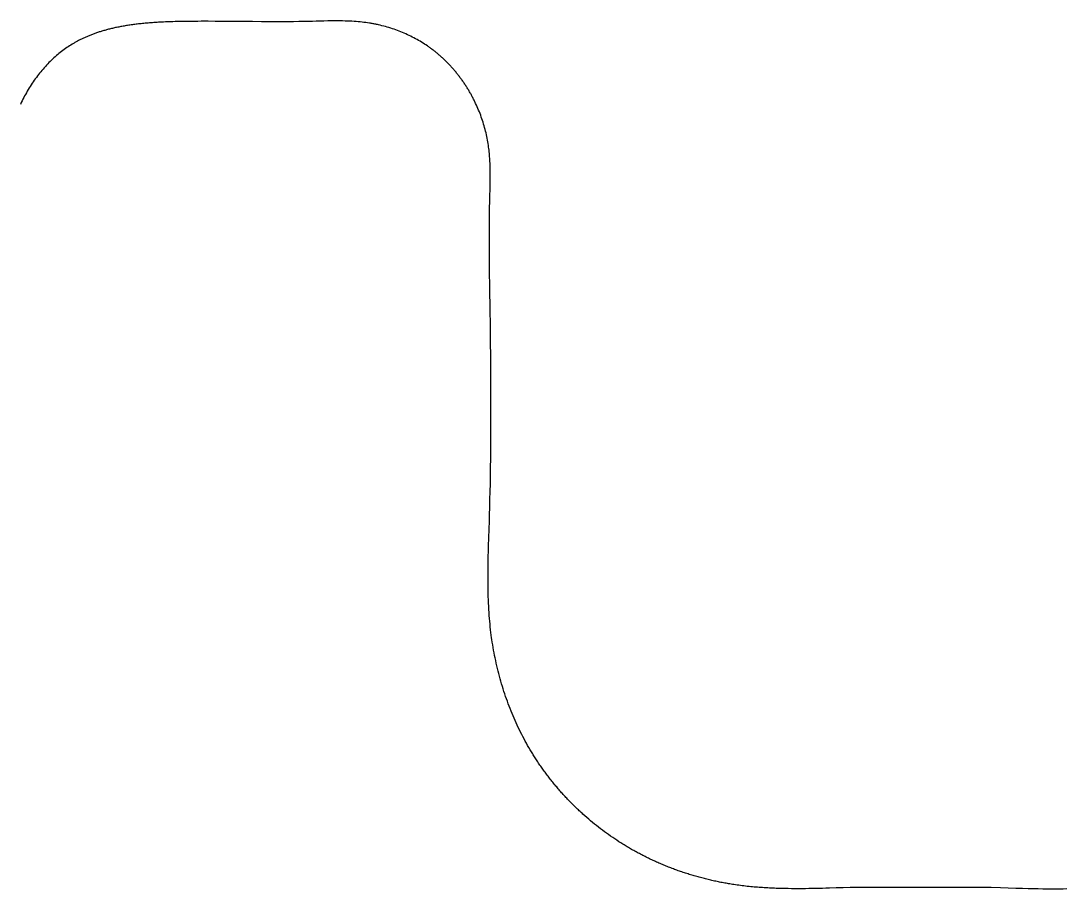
# Model space of a CAD drawing. Header units: millimetres. Extents: x -9 to 276, y -90 to 14.
# Drawn here: x 253.65 to 257.33, y 10.938 to 13.996 of the extents above; entities that cross this region are included whole.
import ezdxf

# ---------------------------------------------------------------- set-up
doc = ezdxf.new("R2010")
doc.units = ezdxf.units.MM
doc.layers.add('BLACK', color=7, linetype='CONTINUOUS')

msp = doc.modelspace()

# ---------------------------------------------------------------- linework, layer by layer
at = {"layer": 'BLACK', "linetype": 'Continuous'}
for p, q in [((254.069004, 13.985315), (254.064409, 13.984805)), ((254.073605, 13.985806), (254.069004, 13.985315)), ((254.078326, 13.986288), (254.073605, 13.985806)), ((254.083055, 13.98675), (254.078326, 13.986288)), ((254.087915, 13.987205), (254.083055, 13.98675)), ((254.092782, 13.987639), (254.087915, 13.987205)), ((254.097794, 13.988065), (254.092782, 13.987639)), ((254.102812, 13.988471), (254.097794, 13.988065)), ((254.10799, 13.988869), (254.102812, 13.988471)), ((254.113175, 13.989247), (254.10799, 13.988869)), ((254.11854, 13.989617), (254.113175, 13.989247)), ((254.12391, 13.989967), (254.11854, 13.989617)), ((254.129485, 13.990308), (254.12391, 13.989967)), ((254.135065, 13.990629), (254.129485, 13.990308)), ((254.140881, 13.990943), (254.135065, 13.990629)), ((254.146702, 13.991236), (254.140881, 13.990943)), ((254.152801, 13.991521), (254.146702, 13.991236)), ((254.158903, 13.991786), (254.152801, 13.991521)), ((254.165343, 13.992043), (254.158903, 13.991786)), ((254.171784, 13.99228), (254.165343, 13.992043)), ((254.178648, 13.99251), (254.171784, 13.99228)), ((254.185513, 13.992718), (254.178648, 13.99251)), ((254.192937, 13.992922), (254.185513, 13.992718)), ((254.20036, 13.993103), (254.192937, 13.992922)), ((254.20859, 13.993281), (254.20036, 13.993103)), ((254.216814, 13.993436), (254.20859, 13.993281)), ((254.226416, 13.993593), (254.216814, 13.993436)), ((254.236007, 13.993725), (254.226416, 13.993593)), ((254.248364, 13.993866), (254.236007, 13.993725)), ((254.2607, 13.993975), (254.248364, 13.993866)), ((254.273015, 13.994055), (254.2607, 13.993975)), ((254.285311, 13.994107), (254.273015, 13.994055)), ((254.297588, 13.994135), (254.285311, 13.994107)), ((254.309847, 13.994139), (254.297588, 13.994135)), ((254.334316, 13.994086), (254.309847, 13.994139)), ((254.358726, 13.993967), (254.334316, 13.994086)), ((254.383086, 13.993798), (254.358726, 13.993967)), ((254.407402, 13.993594), (254.383086, 13.993798)), ((254.431683, 13.993375), (254.407402, 13.993594)), ((254.465428, 13.993073), (254.431683, 13.993375)), ((254.497427, 13.992829), (254.465428, 13.993073)), ((254.524373, 13.992683), (254.497427, 13.992829)), ((254.548396, 13.992621), (254.524373, 13.992683)), ((254.570449, 13.992633), (254.548396, 13.992621)), ((254.591054, 13.992716), (254.570449, 13.992633)), ((254.610536, 13.992869), (254.591054, 13.992716)), ((254.629114, 13.993088), (254.610536, 13.992869)), ((254.646943, 13.993374), (254.629114, 13.993088)), ((254.66414, 13.993725), (254.646943, 13.993374)), ((254.677183, 13.99404), (254.66414, 13.993725)), ((254.690238, 13.994379), (254.677183, 13.99404)), ((254.700492, 13.994646), (254.690238, 13.994379)), ((254.717415, 13.995057), (254.700492, 13.994646)), ((254.731201, 13.995335), (254.717415, 13.995057)), ((254.74331, 13.995514), (254.731201, 13.995335)), ((254.754323, 13.995608), (254.74331, 13.995514)), ((254.764543, 13.995624), (254.754323, 13.995608)), ((254.774152, 13.995566), (254.764543, 13.995624)), ((254.783269, 13.995437), (254.774152, 13.995566)), ((254.791979, 13.995239), (254.783269, 13.995437)), ((254.800341, 13.994974), (254.791979, 13.995239)), ((254.808404, 13.994643), (254.800341, 13.994974)), ((254.816204, 13.994246), (254.808404, 13.994643)), ((254.823771, 13.993785), (254.816204, 13.994246)), ((254.831128, 13.993259), (254.823771, 13.993785)), ((254.838296, 13.99267), (254.831128, 13.993259)), ((254.845292, 13.992017), (254.838296, 13.99267)), ((254.85213, 13.991301), (254.845292, 13.992017)), ((254.858822, 13.990523), (254.85213, 13.991301)), ((254.865381, 13.989682), (254.858822, 13.990523)), ((254.871815, 13.988778), (254.865381, 13.989682)), ((254.878132, 13.987812), (254.871815, 13.988778)), ((254.878144, 13.98781), (254.878132, 13.987812)), ((254.881301, 13.987297), (254.878144, 13.98781)), ((254.884456, 13.986764), (254.881301, 13.987297)), ((254.887611, 13.986211), (254.884456, 13.986764)), ((254.890762, 13.985638), (254.887611, 13.986211)), ((254.893912, 13.985045), (254.890762, 13.985638)), ((253.904647, 13.94917), (253.901703, 13.948068)), ((253.907629, 13.950263), (253.904647, 13.94917)), ((253.910619, 13.951339), (253.907629, 13.950263)), ((253.91365, 13.952407), (253.910619, 13.951339)), ((253.916689, 13.953457), (253.91365, 13.952407)), ((253.919769, 13.9545), (253.916689, 13.953457)), ((253.922857, 13.955524), (253.919769, 13.9545)), ((253.925988, 13.956541), (253.922857, 13.955524)), ((253.929128, 13.957539), (253.925988, 13.956541)), ((253.932312, 13.95853), (253.929128, 13.957539)), ((253.935505, 13.959503), (253.932312, 13.95853)), ((253.938742, 13.960468), (253.935505, 13.959503)), ((253.941989, 13.961415), (253.938742, 13.960468)), ((253.945283, 13.962354), (253.941989, 13.961415)), ((253.948586, 13.963274), (253.945283, 13.962354)), ((253.951938, 13.964188), (253.948586, 13.963274)), ((253.955299, 13.965082), (253.951938, 13.964188)), ((253.95871, 13.965969), (253.955299, 13.965082)), ((253.962131, 13.966838), (253.95871, 13.965969)), ((253.965605, 13.967698), (253.962131, 13.966838)), ((253.969087, 13.968541), (253.965605, 13.967698)), ((253.972625, 13.969375), (253.969087, 13.968541)), ((253.976172, 13.970191), (253.972625, 13.969375)), ((253.979777, 13.970999), (253.976172, 13.970191)), ((253.983391, 13.971788), (253.979777, 13.970999)), ((253.987065, 13.97257), (253.983391, 13.971788)), ((253.990748, 13.973333), (253.987065, 13.97257)), ((253.994495, 13.974088), (253.990748, 13.973333)), ((253.99825, 13.974824), (253.994495, 13.974088)), ((254.002073, 13.975552), (253.99825, 13.974824)), ((254.005904, 13.976262), (254.002073, 13.975552)), ((254.009806, 13.976963), (254.005904, 13.976262)), ((254.013716, 13.977646), (254.009806, 13.976963)), ((254.0177, 13.97832), (254.013716, 13.977646)), ((254.021693, 13.978975), (254.0177, 13.97832)), ((254.025765, 13.979623), (254.021693, 13.978975)), ((254.029845, 13.980251), (254.025765, 13.979623)), ((254.03401, 13.980871), (254.029845, 13.980251)), ((254.038182, 13.981472), (254.03401, 13.980871)), ((254.042443, 13.982065), (254.038182, 13.981472)), ((254.046713, 13.982638), (254.042443, 13.982065)), ((254.051078, 13.983204), (254.046713, 13.982638)), ((254.055451, 13.98375), (254.051078, 13.983204)), ((254.059926, 13.984287), (254.055451, 13.98375)), ((254.064409, 13.984805), (254.059926, 13.984287)), ((254.897059, 13.984432), (254.893912, 13.985045)), ((254.900204, 13.983799), (254.897059, 13.984432)), ((254.903346, 13.983147), (254.900204, 13.983799)), ((254.906484, 13.982475), (254.903346, 13.983147)), ((254.909619, 13.981783), (254.906484, 13.982475)), ((254.915877, 13.98034), (254.909619, 13.981783)), ((254.922117, 13.978819), (254.915877, 13.98034)), ((254.928339, 13.97722), (254.922117, 13.978819)), ((254.934539, 13.975545), (254.928339, 13.97722)), ((254.940716, 13.973793), (254.934539, 13.975545)), ((254.946867, 13.971965), (254.940716, 13.973793)), ((254.952991, 13.970061), (254.946867, 13.971965)), ((254.959085, 13.968084), (254.952991, 13.970061)), ((254.965149, 13.966032), (254.959085, 13.968084)), ((254.971179, 13.963908), (254.965149, 13.966032)), ((254.977174, 13.961711), (254.971179, 13.963908)), ((254.983132, 13.959442), (254.977174, 13.961711)), ((254.989051, 13.957103), (254.983132, 13.959442)), ((254.99493, 13.954694), (254.989051, 13.957103)), ((255.000767, 13.952217), (254.99493, 13.954694)), ((255.00656, 13.949671), (255.000767, 13.952217)), ((255.012308, 13.947058), (255.00656, 13.949671)), ((253.829907, 13.913388), (253.82547, 13.910655)), ((253.832325, 13.914844), (253.829907, 13.913388)), ((253.834753, 13.916282), (253.832325, 13.914844)), ((253.837206, 13.917711), (253.834753, 13.916282)), ((253.839668, 13.919123), (253.837206, 13.917711)), ((253.842156, 13.920526), (253.839668, 13.919123)), ((253.844654, 13.921911), (253.842156, 13.920526)), ((253.847178, 13.923288), (253.844654, 13.921911)), ((253.849712, 13.924647), (253.847178, 13.923288)), ((253.852273, 13.925998), (253.849712, 13.924647)), ((253.854844, 13.927332), (253.852273, 13.925998)), ((253.857443, 13.928657), (253.854844, 13.927332)), ((253.860051, 13.929964), (253.857443, 13.928657)), ((253.862689, 13.931263), (253.860051, 13.929964)), ((253.865336, 13.932545), (253.862689, 13.931263)), ((253.868013, 13.933818), (253.865336, 13.932545)), ((253.870699, 13.935074), (253.868013, 13.933818)), ((253.873417, 13.936322), (253.870699, 13.935074)), ((253.876143, 13.937552), (253.873417, 13.936322)), ((253.878902, 13.938774), (253.876143, 13.937552)), ((253.88167, 13.939978), (253.878902, 13.938774)), ((253.884471, 13.941174), (253.88167, 13.939978)), ((253.887282, 13.942353), (253.884471, 13.941174)), ((253.890126, 13.943524), (253.887282, 13.942353)), ((253.89298, 13.944676), (253.890126, 13.943524)), ((253.895869, 13.945822), (253.89298, 13.944676)), ((253.898768, 13.946949), (253.895869, 13.945822)), ((253.901703, 13.948068), (253.898768, 13.946949)), ((255.018008, 13.944378), (255.012308, 13.947058)), ((255.023661, 13.941634), (255.018008, 13.944378)), ((255.029263, 13.938825), (255.023661, 13.941634)), ((255.034814, 13.935952), (255.029263, 13.938825)), ((255.040312, 13.933017), (255.034814, 13.935952)), ((255.045757, 13.930021), (255.040312, 13.933017)), ((255.051146, 13.926964), (255.045757, 13.930021)), ((255.056478, 13.923848), (255.051146, 13.926964)), ((255.061753, 13.920673), (255.056478, 13.923848)), ((255.066969, 13.917441), (255.061753, 13.920673)), ((255.072125, 13.914152), (255.066969, 13.917441)), ((255.07722, 13.910807), (255.072125, 13.914152)), ((253.779311, 13.877023), (253.774834, 13.873214)), ((253.783815, 13.880752), (253.779311, 13.877023)), ((253.788348, 13.8844), (253.783815, 13.880752)), ((253.792906, 13.887967), (253.788348, 13.8844)), ((253.79749, 13.891453), (253.792906, 13.887967)), ((253.802098, 13.894858), (253.79749, 13.891453)), ((253.806729, 13.898181), (253.802098, 13.894858)), ((253.811383, 13.901422), (253.806729, 13.898181)), ((253.816058, 13.904582), (253.811383, 13.901422)), ((253.820754, 13.907659), (253.816058, 13.904582)), ((253.82547, 13.910655), (253.820754, 13.907659)), ((255.082232, 13.907422), (255.07722, 13.910807)), ((255.084752, 13.905685), (255.082232, 13.907422)), ((255.087259, 13.903931), (255.084752, 13.905685)), ((255.089761, 13.902157), (255.087259, 13.903931)), ((255.092251, 13.900367), (255.089761, 13.902157)), ((255.094734, 13.898557), (255.092251, 13.900367)), ((255.097206, 13.89673), (255.094734, 13.898557)), ((255.099671, 13.894884), (255.097206, 13.89673)), ((255.102124, 13.893021), (255.099671, 13.894884)), ((255.10457, 13.891139), (255.102124, 13.893021)), ((255.107004, 13.88924), (255.10457, 13.891139)), ((255.109431, 13.887322), (255.107004, 13.88924)), ((255.111846, 13.885388), (255.109431, 13.887322)), ((255.114253, 13.883433), (255.111846, 13.885388)), ((255.116647, 13.881464), (255.114253, 13.883433)), ((255.119034, 13.879474), (255.116647, 13.881464)), ((255.121409, 13.87747), (255.119034, 13.879474)), ((255.123775, 13.875445), (255.121409, 13.87747)), ((255.126128, 13.873406), (255.123775, 13.875445)), ((253.740178, 13.839909), (253.736009, 13.8354)), ((253.744387, 13.844342), (253.740178, 13.839909)), ((253.748633, 13.848699), (253.744387, 13.844342)), ((253.752916, 13.85298), (253.748633, 13.848699)), ((253.757234, 13.857184), (253.752916, 13.85298)), ((253.761586, 13.86131), (253.757234, 13.857184)), ((253.765971, 13.865357), (253.761586, 13.86131)), ((253.770387, 13.869325), (253.765971, 13.865357)), ((253.774834, 13.873214), (253.770387, 13.869325)), ((255.128474, 13.871346), (255.126128, 13.873406)), ((255.130806, 13.869272), (255.128474, 13.871346)), ((255.133129, 13.867178), (255.130806, 13.869272)), ((255.13544, 13.865069), (255.133129, 13.867178)), ((255.137741, 13.862941), (255.13544, 13.865069)), ((255.14003, 13.860799), (255.137741, 13.862941)), ((255.142309, 13.858637), (255.14003, 13.860799)), ((255.144574, 13.85646), (255.142309, 13.858637)), ((255.146831, 13.854265), (255.144574, 13.85646)), ((255.149073, 13.852055), (255.146831, 13.854265)), ((255.151306, 13.849826), (255.149073, 13.852055)), ((255.153525, 13.847583), (255.151306, 13.849826)), ((255.155734, 13.845322), (255.153525, 13.847583)), ((255.157928, 13.843046), (255.155734, 13.845322)), ((255.160113, 13.840752), (255.157928, 13.843046)), ((255.162283, 13.838444), (255.160113, 13.840752)), ((255.164443, 13.836118), (255.162283, 13.838444)), ((253.70802, 13.801817), (253.704209, 13.796742)), ((253.711881, 13.806824), (253.70802, 13.801817)), ((253.71579, 13.811763), (253.711881, 13.806824)), ((253.719745, 13.816634), (253.71579, 13.811763)), ((253.723746, 13.821433), (253.719745, 13.816634)), ((253.727791, 13.826162), (253.723746, 13.821433)), ((253.731879, 13.830818), (253.727791, 13.826162)), ((253.736009, 13.8354), (253.731879, 13.830818)), ((255.166588, 13.833778), (255.164443, 13.836118)), ((255.168722, 13.831421), (255.166588, 13.833778)), ((255.170842, 13.829049), (255.168722, 13.831421)), ((255.17295, 13.82666), (255.170842, 13.829049)), ((255.175044, 13.824258), (255.17295, 13.82666)), ((255.177126, 13.821838), (255.175044, 13.824258)), ((255.179193, 13.819405), (255.177126, 13.821838)), ((255.181248, 13.816955), (255.179193, 13.819405)), ((255.183289, 13.814492), (255.181248, 13.816955)), ((255.185317, 13.812012), (255.183289, 13.814492)), ((255.187329, 13.809519), (255.185317, 13.812012)), ((255.189329, 13.80701), (255.187329, 13.809519)), ((255.191314, 13.804488), (255.189329, 13.80701)), ((255.193286, 13.80195), (255.191314, 13.804488)), ((255.195242, 13.799399), (255.193286, 13.80195)), ((253.682454, 13.76497), (253.679026, 13.759467)), ((253.68594, 13.770416), (253.682454, 13.76497)), ((253.689485, 13.775804), (253.68594, 13.770416)), ((253.693085, 13.781132), (253.689485, 13.775804)), ((253.69674, 13.786399), (253.693085, 13.781132)), ((253.700448, 13.791603), (253.69674, 13.786399)), ((253.704209, 13.796742), (253.700448, 13.791603)), ((255.197185, 13.796833), (255.195242, 13.799399)), ((255.199113, 13.794254), (255.197185, 13.796833)), ((255.201027, 13.79166), (255.199113, 13.794254)), ((255.202925, 13.789053), (255.201027, 13.79166)), ((255.204809, 13.786432), (255.202925, 13.789053)), ((255.206677, 13.783798), (255.204809, 13.786432)), ((255.208531, 13.78115), (255.206677, 13.783798)), ((255.210369, 13.77849), (255.208531, 13.78115)), ((255.212192, 13.775816), (255.210369, 13.77849)), ((255.213999, 13.77313), (255.212192, 13.775816)), ((255.215791, 13.77043), (255.213999, 13.77313)), ((255.217567, 13.767719), (255.215791, 13.77043)), ((255.219327, 13.764995), (255.217567, 13.767719)), ((255.221071, 13.762259), (255.219327, 13.764995)), ((253.662809, 13.731162), (253.65976, 13.725356)), ((253.665925, 13.736923), (253.662809, 13.731162)), ((253.669106, 13.742635), (253.665925, 13.736923)), ((253.672351, 13.748298), (253.669106, 13.742635)), ((253.675657, 13.753909), (253.672351, 13.748298)), ((253.679026, 13.759467), (253.675657, 13.753909)), ((255.2228, 13.75951), (255.221071, 13.762259)), ((255.224512, 13.75675), (255.2228, 13.75951)), ((255.226208, 13.753977), (255.224512, 13.75675)), ((255.227887, 13.751194), (255.226208, 13.753977)), ((255.229551, 13.748399), (255.227887, 13.751194)), ((255.231197, 13.745593), (255.229551, 13.748399)), ((255.232827, 13.742775), (255.231197, 13.745593)), ((255.23444, 13.739946), (255.232827, 13.742775)), ((255.236036, 13.737107), (255.23444, 13.739946)), ((255.237615, 13.734257), (255.236036, 13.737107)), ((255.239177, 13.731397), (255.237615, 13.734257)), ((255.240722, 13.728526), (255.239177, 13.731397)), ((255.24225, 13.725645), (255.240722, 13.728526)), ((253.651018, 13.70768), (253.648243, 13.701709)), ((253.653863, 13.713613), (253.651018, 13.70768)), ((253.656777, 13.719505), (253.653863, 13.713613)), ((253.65976, 13.725356), (253.656777, 13.719505)), ((255.24376, 13.722755), (255.24225, 13.725645)), ((255.245252, 13.719854), (255.24376, 13.722755)), ((255.246727, 13.716945), (255.245252, 13.719854)), ((255.248185, 13.714025), (255.246727, 13.716945)), ((255.249625, 13.711097), (255.248185, 13.714025)), ((255.251046, 13.708159), (255.249625, 13.711097)), ((255.25245, 13.705213), (255.251046, 13.708159)), ((255.255204, 13.699294), (255.25245, 13.705213)), ((255.257885, 13.693342), (255.255204, 13.699294)), ((255.260492, 13.687358), (255.257885, 13.693342)), ((255.263026, 13.681344), (255.260492, 13.687358)), ((255.265485, 13.675301), (255.263026, 13.681344)), ((255.267869, 13.66923), (255.265485, 13.675301)), ((255.270177, 13.663134), (255.267869, 13.66923)), ((255.272409, 13.657013), (255.270177, 13.663134)), ((255.274564, 13.650869), (255.272409, 13.657013)), ((255.276642, 13.644704), (255.274564, 13.650869)), ((255.278642, 13.638519), (255.276642, 13.644704)), ((255.280565, 13.632315), (255.278642, 13.638519)), ((255.282409, 13.626094), (255.280565, 13.632315)), ((255.284174, 13.619858), (255.282409, 13.626094)), ((255.28586, 13.613607), (255.284174, 13.619858)), ((255.287468, 13.607344), (255.28586, 13.613607)), ((255.288995, 13.60107), (255.287468, 13.607344)), ((255.290443, 13.594786), (255.288995, 13.60107)), ((255.291811, 13.588493), (255.290443, 13.594786)), ((255.293098, 13.582193), (255.291811, 13.588493)), ((255.294306, 13.575888), (255.293098, 13.582193)), ((255.295433, 13.569578), (255.294306, 13.575888)), ((255.296479, 13.563265), (255.295433, 13.569578)), ((255.297445, 13.556951), (255.296479, 13.563265)), ((255.298239, 13.551319), (255.297445, 13.556951)), ((255.298972, 13.545678), (255.298239, 13.551319)), ((255.299646, 13.540028), (255.298972, 13.545678)), ((255.300263, 13.53437), (255.299646, 13.540028)), ((255.300826, 13.528704), (255.300263, 13.53437)), ((255.301335, 13.523029), (255.300826, 13.528704)), ((255.301794, 13.517348), (255.301335, 13.523029)), ((255.302203, 13.511659), (255.301794, 13.517348)), ((255.302566, 13.505963), (255.302203, 13.511659)), ((255.302883, 13.500261), (255.302566, 13.505963)), ((255.303158, 13.494552), (255.302883, 13.500261)), ((255.303391, 13.488837), (255.303158, 13.494552)), ((255.303585, 13.483116), (255.303391, 13.488837)), ((255.303742, 13.477391), (255.303585, 13.483116)), ((255.303863, 13.47166), (255.303742, 13.477391)), ((255.303951, 13.465924), (255.303863, 13.47166)), ((255.303891, 13.431426), (255.303961, 13.437184)), ((255.304008, 13.460184), (255.303951, 13.465924)), ((255.303961, 13.437184), (255.30401, 13.442939)), ((255.304036, 13.454439), (255.304008, 13.460184)), ((255.30401, 13.442939), (255.304036, 13.448691)), ((255.304036, 13.448691), (255.304036, 13.454439)), ((255.302786, 13.385292), (255.303125, 13.396833)), ((255.303125, 13.396833), (255.303432, 13.408371)), ((255.303432, 13.408371), (255.303693, 13.419902)), ((255.303693, 13.419902), (255.303891, 13.431426)), ((255.301881, 13.355654), (255.302431, 13.373751)), ((255.302431, 13.373751), (255.302786, 13.385292)), ((255.30146, 13.340324), (255.301881, 13.355654)), ((255.30146, 13.123512), (255.30146, 13.340324)), ((255.302489, 13.047818), (255.30146, 13.123512)), ((255.303365, 12.983531), (255.302489, 13.047818)), ((255.304215, 12.918192), (255.303365, 12.983531)), ((255.304869, 12.863392), (255.304215, 12.918192)), ((255.305384, 12.814639), (255.304869, 12.863392)), ((255.305786, 12.769961), (255.305384, 12.814639)), ((255.306089, 12.728285), (255.305786, 12.769961)), ((255.306302, 12.688946), (255.306089, 12.728285)), ((255.306431, 12.651499), (255.306302, 12.688946)), ((255.306479, 12.615628), (255.306431, 12.651499)), ((255.30645, 12.581099), (255.306479, 12.615628)), ((255.306346, 12.547731), (255.30645, 12.581099)), ((255.30592, 12.483937), (255.306169, 12.515382)), ((255.306169, 12.515382), (255.306346, 12.547731)), ((255.305601, 12.453303), (255.30592, 12.483937)), ((255.305212, 12.423402), (255.305601, 12.453303)), ((255.304755, 12.394167), (255.305212, 12.423402)), ((255.30423, 12.365543), (255.304755, 12.394167)), ((255.302978, 12.309936), (255.303637, 12.33748)), ((255.303637, 12.33748), (255.30423, 12.365543)), ((255.302252, 12.282874), (255.302978, 12.309936)), ((255.300667, 12.231775), (255.30146, 12.256262)), ((255.30146, 12.256262), (255.302252, 12.282874)), ((255.29984, 12.207287), (255.300667, 12.231775)), ((255.298682, 12.172779), (255.29984, 12.207287)), ((255.297325, 12.127624), (255.297918, 12.148487)), ((255.297918, 12.148487), (255.298682, 12.172779)), ((255.2965, 12.091568), (255.296859, 12.108863)), ((255.296859, 12.108863), (255.297325, 12.127624)), ((255.296061, 12.060061), (255.296237, 12.075378)), ((255.296237, 12.075378), (255.2965, 12.091568)), ((255.295953, 12.031458), (255.295967, 12.045459)), ((255.295967, 12.045459), (255.296061, 12.060061)), ((255.296015, 12.017973), (255.295953, 12.031458)), ((255.29615, 12.004937), (255.296015, 12.017973)), ((255.296358, 11.992297), (255.29615, 12.004937)), ((255.296637, 11.98001), (255.296358, 11.992297)), ((255.296986, 11.968042), (255.296637, 11.98001)), ((255.297403, 11.956362), (255.296986, 11.968042)), ((255.297888, 11.944945), (255.297403, 11.956362)), ((255.298441, 11.93377), (255.297888, 11.944945)), ((255.29906, 11.922817), (255.298441, 11.93377)), ((255.299746, 11.912072), (255.29906, 11.922817)), ((255.300497, 11.901519), (255.299746, 11.912072)), ((255.301314, 11.891145), (255.300497, 11.901519)), ((255.302196, 11.88094), (255.301314, 11.891145)), ((255.303142, 11.870892), (255.302196, 11.88094)), ((255.304154, 11.860993), (255.303142, 11.870892)), ((255.305229, 11.851235), (255.304154, 11.860993)), ((255.30637, 11.841609), (255.305229, 11.851235)), ((255.307574, 11.832109), (255.30637, 11.841609)), ((255.308842, 11.822728), (255.307574, 11.832109)), ((255.30968, 11.816837), (255.308842, 11.822728)), ((255.311076, 11.807476), (255.30968, 11.816837)), ((255.312552, 11.79813), (255.311076, 11.807476)), ((255.314105, 11.788799), (255.312552, 11.79813)), ((255.315737, 11.779485), (255.314105, 11.788799)), ((255.317447, 11.77019), (255.315737, 11.779485)), ((255.319234, 11.760916), (255.317447, 11.77019)), ((255.321099, 11.751663), (255.319234, 11.760916)), ((255.32304, 11.742434), (255.321099, 11.751663)), ((255.325057, 11.733229), (255.32304, 11.742434)), ((255.327151, 11.724051), (255.325057, 11.733229)), ((255.32932, 11.7149), (255.327151, 11.724051)), ((255.331565, 11.705778), (255.32932, 11.7149)), ((255.333884, 11.696686), (255.331565, 11.705778)), ((255.336277, 11.687626), (255.333884, 11.696686)), ((255.338745, 11.678599), (255.336277, 11.687626)), ((255.341285, 11.669606), (255.338745, 11.678599)), ((255.343899, 11.660648), (255.341285, 11.669606)), ((255.346585, 11.651727), (255.343899, 11.660648)), ((255.349343, 11.642845), (255.346585, 11.651727)), ((255.352172, 11.634001), (255.349343, 11.642845)), ((255.355072, 11.625198), (255.352172, 11.634001)), ((255.358043, 11.616436), (255.355072, 11.625198)), ((255.361083, 11.607716), (255.358043, 11.616436)), ((255.364193, 11.59904), (255.361083, 11.607716)), ((255.367371, 11.590409), (255.364193, 11.59904)), ((255.370618, 11.581823), (255.367371, 11.590409)), ((255.373932, 11.573284), (255.370618, 11.581823)), ((255.377313, 11.564793), (255.373932, 11.573284)), ((255.380761, 11.55635), (255.377313, 11.564793)), ((255.384275, 11.547957), (255.380761, 11.55635)), ((255.387854, 11.539614), (255.384275, 11.547957)), ((255.391498, 11.531322), (255.387854, 11.539614)), ((255.395206, 11.523082), (255.391498, 11.531322)), ((255.398977, 11.514895), (255.395206, 11.523082)), ((255.402812, 11.506761), (255.398977, 11.514895)), ((255.40671, 11.498682), (255.402812, 11.506761)), ((255.410669, 11.490658), (255.40671, 11.498682)), ((255.414689, 11.48269), (255.410669, 11.490658)), ((255.418771, 11.474778), (255.414689, 11.48269)), ((255.422912, 11.466923), (255.418771, 11.474778)), ((255.427114, 11.459126), (255.422912, 11.466923)), ((255.431374, 11.451387), (255.427114, 11.459126)), ((255.435693, 11.443707), (255.431374, 11.451387)), ((255.44007, 11.436086), (255.435693, 11.443707)), ((255.444505, 11.428526), (255.44007, 11.436086)), ((255.448996, 11.421025), (255.444505, 11.428526)), ((255.453544, 11.413586), (255.448996, 11.421025)), ((255.455141, 11.41101), (255.453544, 11.413586)), ((255.457456, 11.407307), (255.455141, 11.41101)), ((255.459788, 11.403615), (255.457456, 11.407307)), ((255.46214, 11.399929), (255.459788, 11.403615)), ((255.464508, 11.396254), (255.46214, 11.399929)), ((255.466897, 11.392585), (255.464508, 11.396254)), ((255.469302, 11.388928), (255.466897, 11.392585)), ((255.471726, 11.385277), (255.469302, 11.388928)), ((255.474167, 11.381637), (255.471726, 11.385277)), ((255.476628, 11.378005), (255.474167, 11.381637)), ((255.479105, 11.374384), (255.476628, 11.378005)), ((255.481601, 11.37077), (255.479105, 11.374384)), ((255.484114, 11.367167), (255.481601, 11.37077)), ((255.486646, 11.363573), (255.484114, 11.367167)), ((255.489194, 11.35999), (255.486646, 11.363573)), ((255.491761, 11.356414), (255.489194, 11.35999)), ((255.494344, 11.352851), (255.491761, 11.356414)), ((255.496946, 11.349296), (255.494344, 11.352851)), ((255.499564, 11.345753), (255.496946, 11.349296)), ((255.502201, 11.342218), (255.499564, 11.345753)), ((255.504854, 11.338695), (255.502201, 11.342218)), ((255.507525, 11.335181), (255.504854, 11.338695)), ((255.510212, 11.33168), (255.507525, 11.335181)), ((255.512917, 11.328187), (255.510212, 11.33168)), ((255.515638, 11.324707), (255.512917, 11.328187)), ((255.518377, 11.321237), (255.515638, 11.324707)), ((255.521131, 11.317778), (255.518377, 11.321237)), ((255.523904, 11.31433), (255.521131, 11.317778)), ((255.526692, 11.310894), (255.523904, 11.31433)), ((255.529497, 11.307469), (255.526692, 11.310894)), ((255.532318, 11.304056), (255.529497, 11.307469)), ((255.535157, 11.300653), (255.532318, 11.304056)), ((255.53801, 11.297263), (255.535157, 11.300653)), ((255.540881, 11.293884), (255.53801, 11.297263)), ((255.543767, 11.290518), (255.540881, 11.293884)), ((255.54667, 11.287163), (255.543767, 11.290518)), ((255.549588, 11.283822), (255.54667, 11.287163)), ((255.552523, 11.280491), (255.549588, 11.283822)), ((255.555473, 11.277174), (255.552523, 11.280491)), ((255.558439, 11.273868), (255.555473, 11.277174)), ((255.56142, 11.270576), (255.558439, 11.273868)), ((255.564417, 11.267296), (255.56142, 11.270576)), ((255.567429, 11.264029), (255.564417, 11.267296)), ((255.570457, 11.260775), (255.567429, 11.264029)), ((255.573499, 11.257534), (255.570457, 11.260775)), ((255.576558, 11.254306), (255.573499, 11.257534)), ((255.57963, 11.251091), (255.576558, 11.254306)), ((255.582718, 11.247889), (255.57963, 11.251091)), ((255.585821, 11.244702), (255.582718, 11.247889)), ((255.588938, 11.241527), (255.585821, 11.244702)), ((255.59207, 11.238367), (255.588938, 11.241527)), ((255.595217, 11.235219), (255.59207, 11.238367)), ((255.598378, 11.232087), (255.595217, 11.235219)), ((255.601553, 11.228967), (255.598378, 11.232087)), ((255.604743, 11.225862), (255.601553, 11.228967)), ((255.607946, 11.222771), (255.604743, 11.225862)), ((255.611164, 11.219695), (255.607946, 11.222771)), ((255.614396, 11.216632), (255.611164, 11.219695)), ((255.617641, 11.213585), (255.614396, 11.216632)), ((255.6209, 11.210552), (255.617641, 11.213585)), ((255.624173, 11.207533), (255.6209, 11.210552)), ((255.627459, 11.204529), (255.624173, 11.207533)), ((255.630758, 11.201541), (255.627459, 11.204529)), ((255.637397, 11.195608), (255.630758, 11.201541)), ((255.644088, 11.189736), (255.637397, 11.195608)), ((255.65083, 11.183925), (255.644088, 11.189736)), ((255.657622, 11.178177), (255.65083, 11.183925)), ((255.664464, 11.172492), (255.657622, 11.178177)), ((255.671354, 11.16687), (255.664464, 11.172492)), ((255.678292, 11.161312), (255.671354, 11.16687)), ((255.685277, 11.15582), (255.678292, 11.161312)), ((255.692308, 11.150393), (255.685277, 11.15582)), ((255.699383, 11.145033), (255.692308, 11.150393)), ((255.706502, 11.13974), (255.699383, 11.145033)), ((255.713664, 11.134514), (255.706502, 11.13974)), ((255.720868, 11.129357), (255.713664, 11.134514)), ((255.728113, 11.124268), (255.720868, 11.129357)), ((255.735399, 11.11925), (255.728113, 11.124268)), ((255.742723, 11.114301), (255.735399, 11.11925)), ((255.750085, 11.109423), (255.742723, 11.114301)), ((255.757485, 11.104616), (255.750085, 11.109423)), ((255.764146, 11.10037), (255.757485, 11.104616)), ((255.767892, 11.098015), (255.764146, 11.10037)), ((255.771649, 11.095677), (255.767892, 11.098015)), ((255.775423, 11.093352), (255.771649, 11.095677)), ((255.779207, 11.091044), (255.775423, 11.093352)), ((255.783008, 11.08875), (255.779207, 11.091044)), ((255.786819, 11.086473), (255.783008, 11.08875)), ((255.790646, 11.084209), (255.786819, 11.086473)), ((255.794483, 11.081963), (255.790646, 11.084209)), ((255.798337, 11.079731), (255.794483, 11.081963)), ((255.8022, 11.077516), (255.798337, 11.079731)), ((255.806079, 11.075315), (255.8022, 11.077516)), ((255.809968, 11.073131), (255.806079, 11.075315)), ((255.813873, 11.070962), (255.809968, 11.073131)), ((255.817787, 11.06881), (255.813873, 11.070962)), ((255.821717, 11.066673), (255.817787, 11.06881)), ((255.825656, 11.064553), (255.821717, 11.066673)), ((255.829611, 11.062448), (255.825656, 11.064553)), ((255.833575, 11.06036), (255.829611, 11.062448)), ((255.837554, 11.058287), (255.833575, 11.06036)), ((255.841543, 11.056232), (255.837554, 11.058287)), ((255.845546, 11.054192), (255.841543, 11.056232)), ((255.849558, 11.05217), (255.845546, 11.054192)), ((255.853585, 11.050163), (255.849558, 11.05217)), ((255.857621, 11.048173), (255.853585, 11.050163)), ((255.861671, 11.046199), (255.857621, 11.048173)), ((255.865729, 11.044243), (255.861671, 11.046199)), ((255.869803, 11.042303), (255.865729, 11.044243)), ((255.873884, 11.04038), (255.869803, 11.042303)), ((255.87798, 11.038473), (255.873884, 11.04038)), ((255.882083, 11.036585), (255.87798, 11.038473)), ((255.886201, 11.034712), (255.882083, 11.036585)), ((255.890327, 11.032857), (255.886201, 11.034712)), ((255.894466, 11.031019), (255.890327, 11.032857)), ((255.898613, 11.029198), (255.894466, 11.031019)), ((255.902773, 11.027394), (255.898613, 11.029198)), ((255.906941, 11.025608), (255.902773, 11.027394)), ((255.911122, 11.023839), (255.906941, 11.025608)), ((255.915311, 11.022088), (255.911122, 11.023839)), ((255.919512, 11.020353), (255.915311, 11.022088)), ((255.923721, 11.018637), (255.919512, 11.020353)), ((255.927942, 11.016938), (255.923721, 11.018637)), ((255.932171, 11.015257), (255.927942, 11.016938)), ((255.936411, 11.013593), (255.932171, 11.015257)), ((255.940659, 11.011948), (255.936411, 11.013593)), ((255.944918, 11.010319), (255.940659, 11.011948)), ((255.949185, 11.00871), (255.944918, 11.010319)), ((255.953462, 11.007117), (255.949185, 11.00871)), ((255.957747, 11.005544), (255.953462, 11.007117)), ((255.962042, 11.003987), (255.957747, 11.005544)), ((255.966345, 11.00245), (255.962042, 11.003987)), ((255.970658, 11.00093), (255.966345, 11.00245)), ((255.974977, 10.999429), (255.970658, 11.00093)), ((255.979307, 10.997945), (255.974977, 10.999429)), ((255.983643, 10.996481), (255.979307, 10.997945)), ((255.987989, 10.995034), (255.983643, 10.996481)), ((255.992341, 10.993606), (255.987989, 10.995034)), ((255.996703, 10.992197), (255.992341, 10.993606)), ((256.001071, 10.990806), (255.996703, 10.992197)), ((256.005448, 10.989433), (256.001071, 10.990806)), ((256.009831, 10.98808), (256.005448, 10.989433)), ((256.014223, 10.986744), (256.009831, 10.98808)), ((256.018621, 10.985428), (256.014223, 10.986744)), ((256.023027, 10.984131), (256.018621, 10.985428)), ((256.027439, 10.982852), (256.023027, 10.984131)), ((256.031859, 10.981592), (256.027439, 10.982852)), ((256.036284, 10.980351), (256.031859, 10.981592)), ((256.040717, 10.979129), (256.036284, 10.980351)), ((256.045155, 10.977927), (256.040717, 10.979129)), ((256.0496, 10.976742), (256.045155, 10.977927)), ((256.054051, 10.975578), (256.0496, 10.976742)), ((256.058508, 10.974432), (256.054051, 10.975578)), ((256.06297, 10.973306), (256.058508, 10.974432)), ((256.067439, 10.972198), (256.06297, 10.973306)), ((256.071913, 10.97111), (256.067439, 10.972198)), ((256.076392, 10.970041), (256.071913, 10.97111)), ((256.080877, 10.968992), (256.076392, 10.970041)), ((256.085367, 10.967962), (256.080877, 10.968992)), ((256.089861, 10.966951), (256.085367, 10.967962)), ((256.09436, 10.96596), (256.089861, 10.966951)), ((256.098864, 10.964988), (256.09436, 10.96596)), ((256.103373, 10.964036), (256.098864, 10.964988)), ((256.107885, 10.963103), (256.103373, 10.964036)), ((256.112402, 10.96219), (256.107885, 10.963103)), ((256.116923, 10.961297), (256.112402, 10.96219)), ((256.121448, 10.960423), (256.116923, 10.961297)), ((256.125977, 10.959568), (256.121448, 10.960423)), ((256.130509, 10.958734), (256.125977, 10.959568)), ((256.135045, 10.957919), (256.130509, 10.958734)), ((256.139584, 10.957123), (256.135045, 10.957919)), ((256.144126, 10.956348), (256.139584, 10.957123)), ((256.148672, 10.955592), (256.144126, 10.956348)), ((256.15322, 10.954856), (256.148672, 10.955592)), ((256.157771, 10.95414), (256.15322, 10.954856)), ((256.162324, 10.953444), (256.157771, 10.95414)), ((256.168261, 10.952566), (256.162324, 10.953444)), ((256.174203, 10.951722), (256.168261, 10.952566)), ((256.180148, 10.95091), (256.174203, 10.951722)), ((256.186098, 10.950131), (256.180148, 10.95091)), ((256.192051, 10.949383), (256.186098, 10.950131)), ((256.198009, 10.948666), (256.192051, 10.949383)), ((256.20397, 10.947979), (256.198009, 10.948666)), ((256.209935, 10.947323), (256.20397, 10.947979)), ((256.215903, 10.946696), (256.209935, 10.947323)), ((256.221875, 10.946098), (256.215903, 10.946696)), ((256.22785, 10.945529), (256.221875, 10.946098)), ((256.233829, 10.944987), (256.22785, 10.945529)), ((256.239811, 10.944473), (256.233829, 10.944987)), ((256.245797, 10.943986), (256.239811, 10.944473)), ((256.251786, 10.943525), (256.245797, 10.943986)), ((256.257777, 10.94309), (256.251786, 10.943525)), ((256.263772, 10.94268), (256.257777, 10.94309)), ((256.26977, 10.942295), (256.263772, 10.94268)), ((256.275771, 10.941934), (256.26977, 10.942295)), ((256.281775, 10.941597), (256.275771, 10.941934)), ((256.287781, 10.941283), (256.281775, 10.941597)), ((256.293791, 10.940992), (256.287781, 10.941283)), ((256.299803, 10.940722), (256.293791, 10.940992)), ((256.305817, 10.940475), (256.299803, 10.940722)), ((256.311834, 10.940248), (256.305817, 10.940475)), ((256.317854, 10.940042), (256.311834, 10.940248)), ((256.3299, 10.93969), (256.317854, 10.940042)), ((256.341955, 10.939413), (256.3299, 10.93969)), ((256.354018, 10.939209), (256.341955, 10.939413)), ((256.36609, 10.939071), (256.354018, 10.939209)), ((256.378168, 10.938997), (256.36609, 10.939071)), ((256.390254, 10.938981), (256.378168, 10.938997)), ((256.402346, 10.939021), (256.390254, 10.938981)), ((256.414443, 10.939111), (256.402346, 10.939021)), ((256.426545, 10.939247), (256.414443, 10.939111)), ((256.438653, 10.939426), (256.426545, 10.939247)), ((256.450764, 10.939642), (256.438653, 10.939426)), ((256.462878, 10.939892), (256.450764, 10.939642)), ((256.474996, 10.940172), (256.462878, 10.939892)), ((256.487115, 10.940477), (256.474996, 10.940172)), ((256.499237, 10.940802), (256.487115, 10.940477)), ((256.523483, 10.9415), (256.499237, 10.940802)), ((256.54773, 10.942232), (256.523483, 10.9415)), ((256.572324, 10.942974), (256.54773, 10.942232)), ((256.598232, 10.943717), (256.572324, 10.942974)), ((257.035357, 10.943717), (256.598232, 10.943717)), ((257.052139, 10.94322), (257.035357, 10.943717)), ((257.068925, 10.942693), (257.052139, 10.94322)), ((257.102504, 10.941593), (257.068925, 10.942693)), ((257.129455, 10.940706), (257.102504, 10.941593)), ((257.156557, 10.939854), (257.129455, 10.940706)), ((257.179295, 10.9392), (257.156557, 10.939854)), ((257.199521, 10.938684), (257.179295, 10.9392)), ((257.218052, 10.938281), (257.199521, 10.938684)), ((257.235331, 10.937977), (257.218052, 10.938281)), ((257.251634, 10.937764), (257.235331, 10.937977)), ((257.267146, 10.937635), (257.251634, 10.937764)), ((257.281998, 10.937587), (257.267146, 10.937635)), ((257.296287, 10.937615), (257.281998, 10.937587)), ((257.310089, 10.937719), (257.296287, 10.937615)), ((257.323463, 10.937896), (257.310089, 10.937719)), ((257.336455, 10.938144), (257.323463, 10.937896))]:
    msp.add_line(p, q, dxfattribs=at)

doc.saveas('drawing.dxf')
